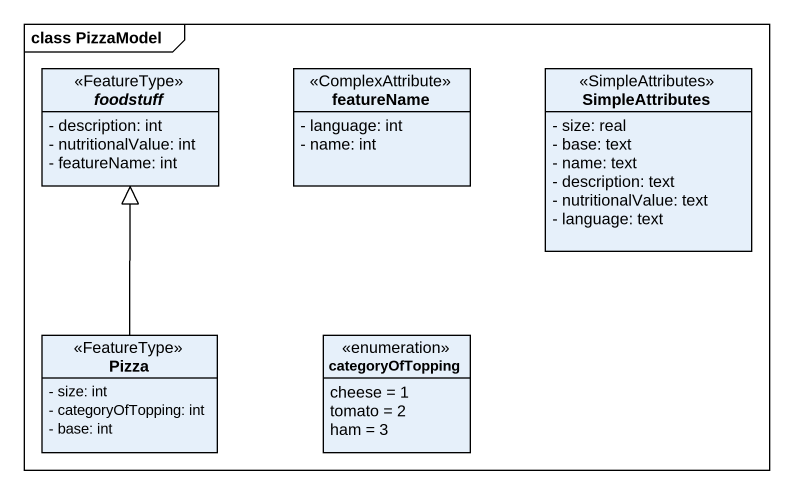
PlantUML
@startuml
mainframe class PizzaModel
hide circle
hide empty members
skinparam classAttributeIconSize 0
abstract class foodstuff <<FeatureType>> {
  - description: int
  - nutritionalValue: int
  - featureName: int
}
class featureName <<ComplexAttribute>> {
  - language: int
  - name: int
}
class SimpleAttributes <<SimpleAttributes>> {
  - size: real
  - base: text
  - name: text
  - description: text
  - nutritionalValue: text
  - language: text
}
class Pizza <<FeatureType>> {
  - size: int
  - categoryOfTopping: int
  - base: int
}
enum categoryOfTopping {
  cheese = 1
  tomato = 2
  ham = 3
}
Pizza -up-|> foodstuff
@enduml
